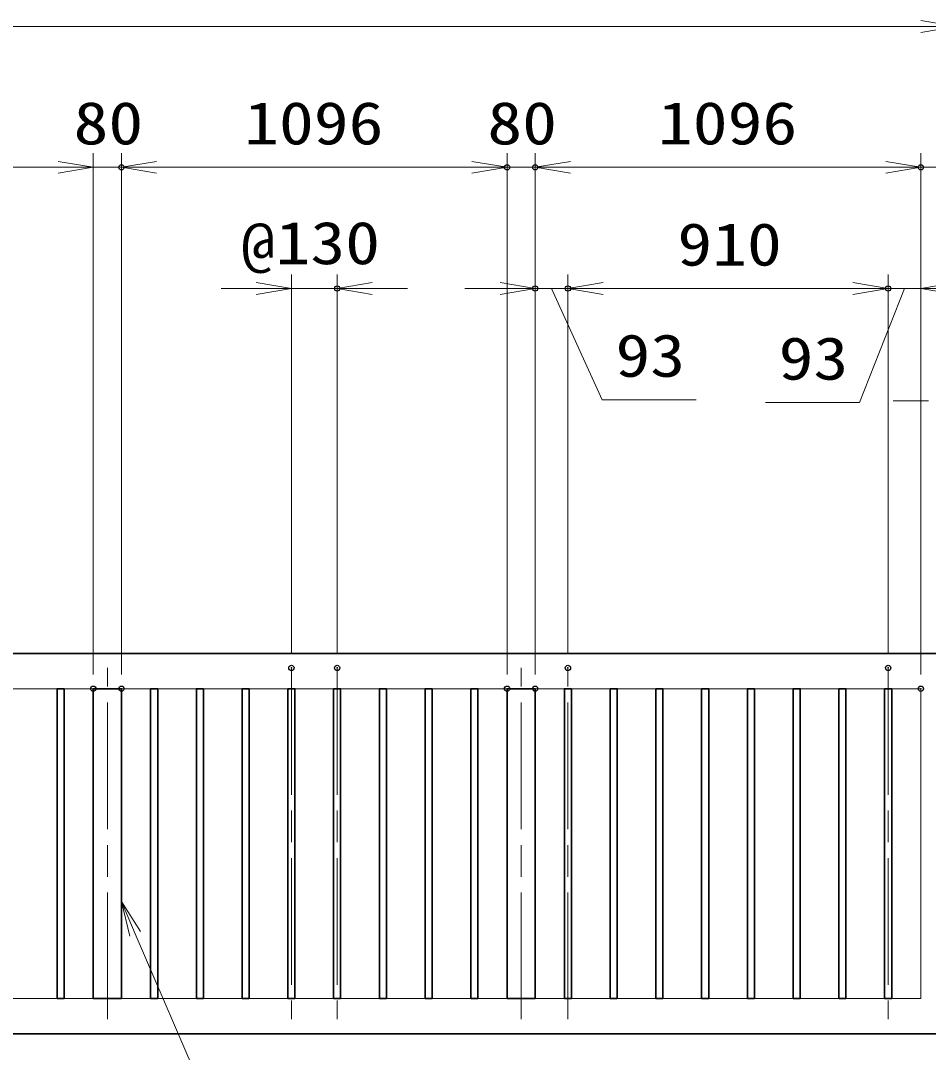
# Model space of a CAD drawing. Units: millimetres at full size. Extents: x -11880 to 11880, y -8400 to 8400.
# Drawn here: x 2816 to 5395, y -379 to 2552 of the extents above; entities that cross this region are included whole.
import ezdxf
from ezdxf.enums import TextEntityAlignment as Align

# ---------------------------------------------------------------- set-up
doc = ezdxf.new("R2010")
doc.units = ezdxf.units.MM
doc.header["$LTSCALE"] = 30
doc.header["$PDMODE"] = 32
doc.header["$PDSIZE"] = 15
doc.linetypes.add('USER1', pattern=[18, 12, -1.5, 3, -1.5])
for name, color, linetype, lineweight in [('0-2_外形線', 7, 'Continuous', 35), ('0-3_軸線', 200, 'USER1', 15), ('0-5_寸法線', 4, 'Continuous', 18), ('0-6_0', 7, 'Continuous', 18)]:
    doc.layers.add(name, color=color, linetype=linetype, lineweight=lineweight)
doc.layers.add('0-7_Defpoints', color=7, linetype='Continuous')
doc.styles.add('ＭＳ ゴシック', font='')
doc.styles.get('ＭＳ ゴシック').set_extended_font_data('MS Gothic')

# ---------------------------------------------------------------- blocks, each defined once
blk = doc.blocks.new('_Open')
at = {"layer": '0-6_0', "color": 4}
blk.add_line((-30, 5), (0, 0), dxfattribs=at)
blk.add_lwpolyline([(-30, -5), (0, 0), (-30, 0)], dxfattribs=at)
blk = doc.blocks.new('S296')
at = {"layer": '0-5_寸法線'}
for points in [[(16919774.8, 81814277.1), (16883808.4, 81814277.1), (16867765.4, 81851342.5), (16866573.8, 81854095.6)], [(16868224.3, 81851541.1), (16866573.8, 81854095.6), (16867306.6, 81851143.8)]]:
    blk.add_lwpolyline(points, dxfattribs=at)
at = {"layer": '0-5_寸法線', "color": 254, "style": 'ＭＳ ゴシック', "width": 1.2}
for s, p in [('SUS304', (16887576.4, 81821977.6)), ('30x20x1.5t HL', (16887576.4, 81815677.6))]:
    blk.add_text(s, height=3637, dxfattribs=at).set_placement(p, align=Align.BOTTOM_LEFT)
blk = doc.blocks.new('S297')
at = {"layer": '0-5_寸法線'}
for points in [[(16961642.5, 81814405.9), (16929420.1, 81814405.9), (16911939.4, 81854974.6), (16910752.3, 81857729.8)], [(16912398.6, 81855172.5), (16910752.3, 81857729.8), (16911480.2, 81854776.8)]]:
    blk.add_lwpolyline(points, dxfattribs=at)
at = {"layer": '0-5_寸法線', "color": 254, "style": 'ＭＳ ゴシック'}
for s, width, p in [('SUS304', 1.2, (16933188.1, 81822106.4)), ('80x40x2t HL', 1.15, (16933188.1, 81815806.4))]:
    blk.add_text(s, height=3637, dxfattribs=dict(at, width=width)).set_placement(p, align=Align.BOTTOM_LEFT)

msp = doc.modelspace()

# ---------------------------------------------------------------- linework, layer by layer
at = {"layer": '0-2_外形線'}
for points in [[(5474.01, 753.97), (-525.99, 753.97), (-525.99, 186.47)], [(5474.01, -326.03), (-525.99, -326.03), (-525.99, 121.47)]]:
    msp.add_lwpolyline(points, dxfattribs=at)
for points in [[(2919.01, -226.03), (2939.01, -226.03), (2939.01, 653.97), (2919.01, 653.97)], [(3102.01, 653.97), (3022.01, 653.97), (3022.01, -226.03), (3102.01, -226.03)], [(3205.01, -226.03), (3185.01, -226.03), (3185.01, 653.97), (3205.01, 653.97)], [(3335.01, -226.03), (3315.01, -226.03), (3315.01, 653.97), (3335.01, 653.97)], [(3465.01, -226.03), (3445.01, -226.03), (3445.01, 653.97), (3465.01, 653.97)], [(3575.01, -226.03), (3595.01, -226.03), (3595.01, 653.97), (3575.01, 653.97)], [(3705.01, -226.03), (3725.01, -226.03), (3725.01, 653.97), (3705.01, 653.97)], [(3835.01, -226.03), (3855.01, -226.03), (3855.01, 653.97), (3835.01, 653.97)], [(3965.01, -226.03), (3985.01, -226.03), (3985.01, 653.97), (3965.01, 653.97)], [(4095.01, -226.03), (4115.01, -226.03), (4115.01, 653.97), (4095.01, 653.97)], [(4278.01, 653.97), (4198.01, 653.97), (4198.01, -226.03), (4278.01, -226.03)], [(4381.01, -226.03), (4361.01, -226.03), (4361.01, 653.97), (4381.01, 653.97)], [(4511.01, -226.03), (4491.01, -226.03), (4491.01, 653.97), (4511.01, 653.97)], [(4641.01, -226.03), (4621.01, -226.03), (4621.01, 653.97), (4641.01, 653.97)], [(4751.01, -226.03), (4771.01, -226.03), (4771.01, 653.97), (4751.01, 653.97)], [(4881.01, -226.03), (4901.01, -226.03), (4901.01, 653.97), (4881.01, 653.97)], [(5011.01, -226.03), (5031.01, -226.03), (5031.01, 653.97), (5011.01, 653.97)], [(5141.01, -226.03), (5161.01, -226.03), (5161.01, 653.97), (5141.01, 653.97)], [(5271.01, -226.03), (5291.01, -226.03), (5291.01, 653.97), (5271.01, 653.97)]]:
    msp.add_lwpolyline(points, close=True, dxfattribs=at)
at = {"layer": '0-3_軸線'}
for p, q in [((3062.01, -285.03), (3062.01, 712.97)), ((3585.01, 712.97), (3585.01, -285.03)), ((3715.01, 712.97), (3715.01, -285.03)), ((4238.01, -285.03), (4238.01, 712.97)), ((4371.01, -285.03), (4371.01, 712.97)), ((5281.01, 712.97), (5281.01, -285.03))]:
    msp.add_line(p, q, dxfattribs=at)
at = {"layer": '0-5_寸法線'}
for p, q in [((-525.99, 2535.01), (5474.01, 2535.01)), ((5374.01, 2535.01), (5274.01, 2535.01)), ((3022.01, 693.97), (3022.01, 2175.01)), ((3022.01, 693.97), (3022.01, 2175.01)), ((3102.01, 693.97), (3102.01, 2175.01)), ((3102.01, 693.97), (3102.01, 2175.01)), ((4198.01, 693.97), (4198.01, 2175.01)), ((4198.01, 693.97), (4198.01, 2175.01)), ((4278.01, 693.97), (4278.01, 2175.01)), ((4278.01, 693.97), (4278.01, 2175.01)), ((5374.01, 693.97), (5374.01, 2175.01)), ((5374.01, 693.97), (5374.01, 2175.01)), ((3022.01, 2135.01), (1926.01, 2135.01)), ((2922.01, 2135.01), (2822.01, 2135.01)), ((3022.01, 2135.01), (3102.01, 2135.01)), ((3102.01, 2135.01), (4198.01, 2135.01)), ((3202.01, 2135.01), (3302.01, 2135.01)), ((4098.01, 2135.01), (3998.01, 2135.01)), ((4198.01, 2135.01), (4278.01, 2135.01)), ((4278.01, 2135.01), (5374.01, 2135.01)), ((4378.01, 2135.01), (4478.01, 2135.01)), ((5274.01, 2135.01), (5174.01, 2135.01)), ((5374.01, 2135.01), (5474.01, 2135.01)), ((3585.01, 752.97), (3585.01, 1830.76)), ((3715.01, 752.97), (3715.01, 1830.76)), ((4278.01, 693.97), (4278.01, 1830.76)), ((4371.01, 752.97), (4371.01, 1830.76)), ((4371.01, 752.97), (4371.01, 1830.76)), ((5281.01, 752.97), (5281.01, 1830.76)), ((5281.01, 752.97), (5281.01, 1830.76)), ((5374.01, 693.97), (5374.01, 1830.76)), ((3485.01, 1790.76), (3385.01, 1790.76)), ((3585.01, 1790.76), (3715.01, 1790.76)), ((3815.01, 1790.76), (3915.01, 1790.76)), ((4178.01, 1790.76), (4078.01, 1790.76)), ((4371.01, 1790.76), (4278.01, 1790.76)), ((5281.01, 1790.76), (4371.01, 1790.76)), ((4471.01, 1790.76), (4571.01, 1790.76)), ((5181.01, 1790.76), (5081.01, 1790.76)), ((5374.01, 1790.76), (5281.01, 1790.76)), ((5395.31, 1471.78), (5295.31, 1471.78))]:
    msp.add_line(p, q, dxfattribs=at)
for points in [[(4324.51, 1790.76), (4468.45, 1474.86), (4735.65, 1474.86)], [(5327.51, 1790.76), (5199.33, 1466.78), (4932.13, 1466.78)]]:
    msp.add_lwpolyline(points, dxfattribs=at)
at = {"layer": '0-6_0'}
msp.add_line((-425.99, 653.97), (5374.01, 653.97), dxfattribs=at)
msp.add_lwpolyline([(5374.01, 653.97), (5374.01, -226.03), (-425.99, -226.03), (-425.99, -5.53)], dxfattribs=at)
at = {"layer": '0-7_Defpoints'}
for p in [(3102.01, 2135.01), (4198.01, 2135.01), (4278.01, 2135.01), (5374.01, 2135.01), (3715.01, 1790.76), (4278.01, 1790.76), (4371.01, 1790.76), (5281.01, 1790.76), (3585.01, 712.97), (3715.01, 712.97), (4371.01, 712.97), (5281.01, 712.97), (3022.01, 653.97), (3102.01, 653.97), (4198.01, 653.97), (4278.01, 653.97), (5374.01, 653.97)]:
    msp.add_point(p, dxfattribs=at)

# ---------------------------------------------------------------- block references
at = {"layer": '0-5_寸法線'}
for name, p, xscale, yscale in [('_Open', (5474.01, 2535.01), 3.333333, 3.333333), ('_Open', (5474.01, 2535.01), 3.333333, 3.333333), ('_Open', (3022.01, 2135.01), 3.333333, 3.333333), ('_Open', (3022.01, 2135.01), 3.333333, 3.333333), ('_Open', (4198.01, 2135.01), 3.333333, 3.333333), ('_Open', (4198.01, 2135.01), 3.333333, 3.333333), ('_Open', (5374.01, 2135.01), 3.333333, 3.333333), ('_Open', (5374.01, 2135.01), 3.333333, 3.333333), ('_Open', (3585.01, 1790.76), 3.333333, 3.333333), ('_Open', (4278.01, 1790.76), 3.333333, 3.333333), ('_Open', (5281.01, 1790.76), 3.333333, 3.333333), ('_Open', (5281.01, 1790.76), 3.333333, 3.333333), ('S297', (-560589.92, -2728541.35), 0.03333333, 0.03333333), ('S296', (-560589.92, -2728541.35), 0.03333333, 0.03333333)]:
    msp.add_blockref(name, p, dxfattribs=dict(at, xscale=xscale, yscale=yscale))
at = {"layer": '0-5_寸法線', "xscale": 3.333333, "yscale": 3.333333, "rotation": 180}
for p in [(3102.01, 2135.01), (3102.01, 2135.01), (4278.01, 2135.01), (4278.01, 2135.01), (3715.01, 1790.76), (4371.01, 1790.76), (4371.01, 1790.76), (5374.01, 1790.76)]:
    msp.add_blockref('_Open', p, dxfattribs=at)

# ---------------------------------------------------------------- texts
at = {"layer": '0-5_寸法線', "color": 254, "style": 'ＭＳ ゴシック', "width": 1.2}
for s, p in [('80', (2966.01, 2163.69)), ('1096', (3450.81, 2163.69)), ('80', (4142.01, 2163.69)), ('1096', (4626.81, 2163.69)), ('@130', (3441.21, 1823.45)), ('910', (4682.01, 1819.45)), ('93', (4506.05, 1503.55)), ('93', (4969.73, 1495.46))]:
    msp.add_text(s, height=121.2, dxfattribs=at).set_placement(p, align=Align.BOTTOM_LEFT)

doc.saveas('drawing.dxf')
